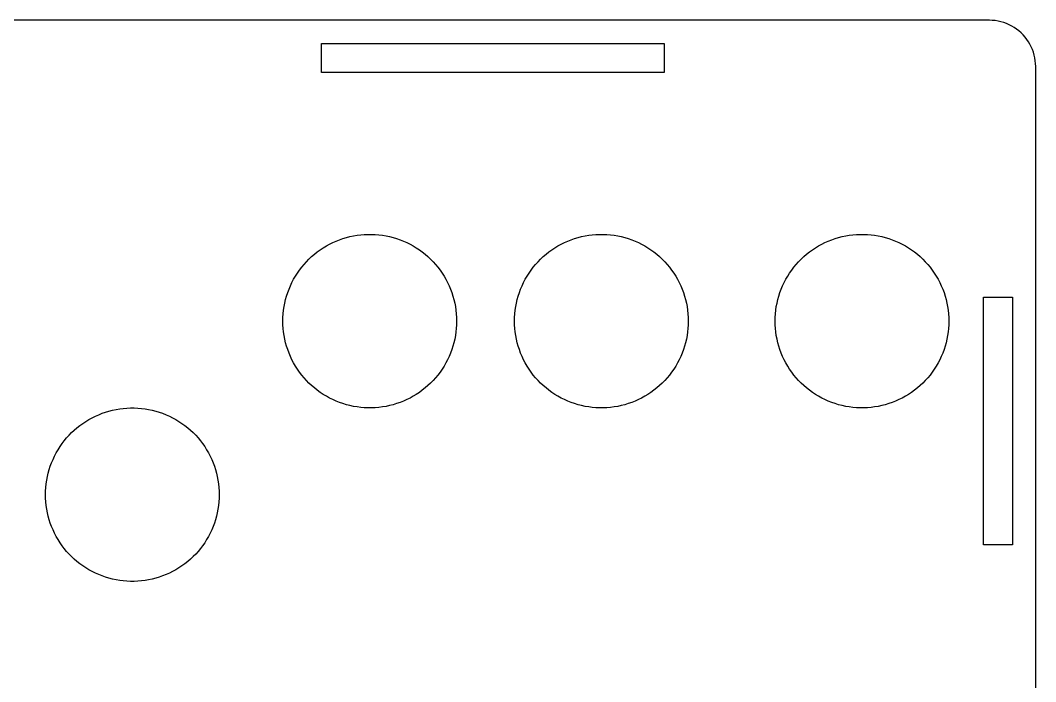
# Model space of a CAD drawing. Header units: metres. Extents: x 0 to 365, y 0 to 267.
# Drawn here: x 189.7 to 365, y 152.7 to 267 of the extents above; entities that cross this region are included whole.
import ezdxf

# ---------------------------------------------------------------- set-up
doc = ezdxf.new("R2010")
doc.units = ezdxf.units.M

msp = doc.modelspace()

# ---------------------------------------------------------------- linework, layer by layer
for p, q in [((357, 267), (8, 267)), ((357.502, 266.984), (357, 267)), ((358.003, 266.937), (357.502, 266.984)), ((358.499, 266.858), (358.003, 266.937)), ((358.99, 266.749), (358.499, 266.858)), ((359.472, 266.608), (358.99, 266.749)), ((359.945, 266.438), (359.472, 266.608)), ((360.406, 266.239), (359.945, 266.438)), ((360.854, 266.01), (360.406, 266.239)), ((361.287, 265.755), (360.854, 266.01)), ((361.702, 265.472), (361.287, 265.755)), ((362.099, 265.164), (361.702, 265.472)), ((362.476, 264.832), (362.099, 265.164)), ((362.832, 264.476), (362.476, 264.832)), ((363.164, 264.099), (362.832, 264.476)), ((363.472, 263.702), (363.164, 264.099)), ((363.755, 263.287), (363.472, 263.702)), ((364.01, 262.854), (363.755, 263.287)), ((241.667, 258), (241.667, 263)), ((241.667, 263), (300.833, 263)), ((300.833, 263), (300.833, 258)), ((364.239, 262.406), (364.01, 262.854)), ((364.438, 261.945), (364.239, 262.406)), ((364.608, 261.472), (364.438, 261.945)), ((364.749, 260.99), (364.608, 261.472)), ((364.858, 260.499), (364.749, 260.99)), ((364.937, 260.003), (364.858, 260.499)), ((364.984, 259.502), (364.937, 260.003)), ((300.833, 258), (241.667, 258)), ((365, 259), (364.984, 259.502)), ((365, 8), (365, 259)), ((246.575, 229.604), (247.189, 229.734)), ((247.189, 229.734), (247.809, 229.839)), ((247.809, 229.839), (248.432, 229.918)), ((248.432, 229.918), (249.058, 229.97)), ((249.058, 229.97), (249.686, 229.997)), ((249.686, 229.997), (250.314, 229.997)), ((250.314, 229.997), (250.942, 229.97)), ((250.942, 229.97), (251.568, 229.918)), ((251.568, 229.918), (252.191, 229.839)), ((252.191, 229.839), (252.811, 229.734)), ((252.811, 229.734), (253.425, 229.604)), ((286.575, 229.604), (287.189, 229.734)), ((287.189, 229.734), (287.809, 229.839)), ((287.809, 229.839), (288.432, 229.918)), ((288.432, 229.918), (289.058, 229.97)), ((289.058, 229.97), (289.686, 229.997)), ((289.686, 229.997), (290.314, 229.997)), ((290.314, 229.997), (290.942, 229.97)), ((290.942, 229.97), (291.568, 229.918)), ((291.568, 229.918), (292.191, 229.839)), ((292.191, 229.839), (292.811, 229.734)), ((292.811, 229.734), (293.425, 229.604)), ((331.575, 229.604), (332.189, 229.734)), ((332.189, 229.734), (332.809, 229.839)), ((332.809, 229.839), (333.432, 229.918)), ((333.432, 229.918), (334.058, 229.97)), ((334.058, 229.97), (334.686, 229.997)), ((334.686, 229.997), (335.314, 229.997)), ((335.314, 229.997), (335.942, 229.97)), ((335.942, 229.97), (336.568, 229.918)), ((336.568, 229.918), (337.191, 229.839)), ((337.191, 229.839), (337.811, 229.734)), ((337.811, 229.734), (338.425, 229.604)), ((241.963, 227.665), (242.5, 227.99)), ((242.5, 227.99), (243.051, 228.293)), ((243.051, 228.293), (243.613, 228.572)), ((243.613, 228.572), (244.187, 228.828)), ((244.187, 228.828), (244.771, 229.059)), ((244.771, 229.059), (245.365, 229.266)), ((245.365, 229.266), (245.966, 229.447)), ((245.966, 229.447), (246.575, 229.604)), ((253.425, 229.604), (254.034, 229.447)), ((254.034, 229.447), (254.635, 229.266)), ((254.635, 229.266), (255.229, 229.059)), ((255.229, 229.059), (255.813, 228.828)), ((255.813, 228.828), (256.387, 228.572)), ((256.387, 228.572), (256.949, 228.293)), ((256.949, 228.293), (257.5, 227.99)), ((257.5, 227.99), (258.037, 227.665)), ((281.963, 227.665), (282.5, 227.99)), ((282.5, 227.99), (283.051, 228.293)), ((283.051, 228.293), (283.613, 228.572)), ((283.613, 228.572), (284.187, 228.828)), ((284.187, 228.828), (284.771, 229.059)), ((284.771, 229.059), (285.365, 229.266)), ((285.365, 229.266), (285.966, 229.447)), ((285.966, 229.447), (286.575, 229.604)), ((293.425, 229.604), (294.034, 229.447)), ((294.034, 229.447), (294.635, 229.266)), ((294.635, 229.266), (295.229, 229.059)), ((295.229, 229.059), (295.813, 228.828)), ((295.813, 228.828), (296.387, 228.572)), ((296.387, 228.572), (296.949, 228.293)), ((296.949, 228.293), (297.5, 227.99)), ((297.5, 227.99), (298.037, 227.665)), ((326.963, 227.665), (327.5, 227.99)), ((327.5, 227.99), (328.051, 228.293)), ((328.051, 228.293), (328.613, 228.572)), ((328.613, 228.572), (329.187, 228.828)), ((329.187, 228.828), (329.771, 229.059)), ((329.771, 229.059), (330.365, 229.266)), ((330.365, 229.266), (330.966, 229.447)), ((330.966, 229.447), (331.575, 229.604)), ((338.425, 229.604), (339.034, 229.447)), ((339.034, 229.447), (339.635, 229.266)), ((339.635, 229.266), (340.229, 229.059)), ((340.229, 229.059), (340.813, 228.828)), ((340.813, 228.828), (341.387, 228.572)), ((341.387, 228.572), (341.949, 228.293)), ((341.949, 228.293), (342.5, 227.99)), ((342.5, 227.99), (343.037, 227.665)), ((239.963, 226.147), (240.439, 226.558)), ((240.439, 226.558), (240.931, 226.948)), ((240.931, 226.948), (241.439, 227.317)), ((241.439, 227.317), (241.963, 227.665)), ((258.037, 227.665), (258.561, 227.317)), ((258.561, 227.317), (259.069, 226.948)), ((259.069, 226.948), (259.561, 226.558)), ((259.561, 226.558), (260.037, 226.147)), ((279.963, 226.147), (280.439, 226.558)), ((280.439, 226.558), (280.931, 226.948)), ((280.931, 226.948), (281.439, 227.317)), ((281.439, 227.317), (281.963, 227.665)), ((298.037, 227.665), (298.561, 227.317)), ((298.561, 227.317), (299.069, 226.948)), ((299.069, 226.948), (299.561, 226.558)), ((299.561, 226.558), (300.037, 226.147)), ((324.963, 226.147), (325.439, 226.558)), ((325.439, 226.558), (325.931, 226.948)), ((325.931, 226.948), (326.439, 227.317)), ((326.439, 227.317), (326.963, 227.665)), ((343.037, 227.665), (343.561, 227.317)), ((343.561, 227.317), (344.069, 226.948)), ((344.069, 226.948), (344.561, 226.558)), ((344.561, 226.558), (345.037, 226.147)), ((238.245, 224.317), (238.645, 224.801)), ((238.645, 224.801), (239.065, 225.268)), ((239.065, 225.268), (239.505, 225.717)), ((239.505, 225.717), (239.963, 226.147)), ((260.037, 226.147), (260.495, 225.717)), ((260.495, 225.717), (260.935, 225.268)), ((260.935, 225.268), (261.355, 224.801)), ((261.355, 224.801), (261.755, 224.317)), ((278.245, 224.317), (278.645, 224.801)), ((278.645, 224.801), (279.065, 225.268)), ((279.065, 225.268), (279.505, 225.717)), ((279.505, 225.717), (279.963, 226.147)), ((300.037, 226.147), (300.495, 225.717)), ((300.495, 225.717), (300.935, 225.268)), ((300.935, 225.268), (301.355, 224.801)), ((301.355, 224.801), (301.755, 224.317)), ((323.245, 224.317), (323.645, 224.801)), ((323.645, 224.801), (324.065, 225.268)), ((324.065, 225.268), (324.505, 225.717)), ((324.505, 225.717), (324.963, 226.147)), ((345.037, 226.147), (345.495, 225.717)), ((345.495, 225.717), (345.935, 225.268)), ((345.935, 225.268), (346.355, 224.801)), ((346.355, 224.801), (346.755, 224.317)), ((236.855, 222.226), (237.17, 222.77)), ((237.17, 222.77), (237.506, 223.301)), ((237.506, 223.301), (237.865, 223.817)), ((237.865, 223.817), (238.245, 224.317)), ((261.755, 224.317), (262.135, 223.817)), ((262.135, 223.817), (262.494, 223.301)), ((262.494, 223.301), (262.83, 222.77)), ((262.83, 222.77), (263.145, 222.226)), ((276.855, 222.226), (277.17, 222.77)), ((277.17, 222.77), (277.506, 223.301)), ((277.506, 223.301), (277.865, 223.817)), ((277.865, 223.817), (278.245, 224.317)), ((301.755, 224.317), (302.135, 223.817)), ((302.135, 223.817), (302.494, 223.301)), ((302.494, 223.301), (302.83, 222.77)), ((302.83, 222.77), (303.145, 222.226)), ((321.855, 222.226), (322.17, 222.77)), ((322.17, 222.77), (322.506, 223.301)), ((322.506, 223.301), (322.865, 223.817)), ((322.865, 223.817), (323.245, 224.317)), ((346.755, 224.317), (347.135, 223.817)), ((347.135, 223.817), (347.494, 223.301)), ((347.494, 223.301), (347.83, 222.77)), ((347.83, 222.77), (348.145, 222.226)), ((236.053, 220.522), (236.297, 221.101)), ((236.297, 221.101), (236.564, 221.67)), ((236.564, 221.67), (236.855, 222.226)), ((263.145, 222.226), (263.436, 221.67)), ((263.436, 221.67), (263.703, 221.101)), ((263.703, 221.101), (263.947, 220.522)), ((276.053, 220.522), (276.297, 221.101)), ((276.297, 221.101), (276.564, 221.67)), ((276.564, 221.67), (276.855, 222.226)), ((303.145, 222.226), (303.436, 221.67)), ((303.436, 221.67), (303.703, 221.101)), ((303.703, 221.101), (303.947, 220.522)), ((321.053, 220.522), (321.297, 221.101)), ((321.297, 221.101), (321.564, 221.67)), ((321.564, 221.67), (321.855, 222.226)), ((348.145, 222.226), (348.436, 221.67)), ((348.436, 221.67), (348.703, 221.101)), ((348.703, 221.101), (348.947, 220.522)), ((235.471, 218.73), (235.64, 219.335)), ((235.64, 219.335), (235.834, 219.933)), ((235.834, 219.933), (236.053, 220.522)), ((263.947, 220.522), (264.166, 219.933)), ((264.166, 219.933), (264.36, 219.335)), ((264.36, 219.335), (264.529, 218.73)), ((275.471, 218.73), (275.64, 219.335)), ((275.64, 219.335), (275.834, 219.933)), ((275.834, 219.933), (276.053, 220.522)), ((303.947, 220.522), (304.166, 219.933)), ((304.166, 219.933), (304.36, 219.335)), ((304.36, 219.335), (304.529, 218.73)), ((320.471, 218.73), (320.64, 219.335)), ((320.64, 219.335), (320.834, 219.933)), ((320.834, 219.933), (321.053, 220.522)), ((348.947, 220.522), (349.166, 219.933)), ((349.166, 219.933), (349.36, 219.335)), ((349.36, 219.335), (349.529, 218.73)), ((235.118, 216.88), (235.21, 217.502)), ((235.21, 217.502), (235.328, 218.119)), ((235.328, 218.119), (235.471, 218.73)), ((264.529, 218.73), (264.672, 218.119)), ((264.672, 218.119), (264.79, 217.502)), ((264.79, 217.502), (264.882, 216.88)), ((275.118, 216.88), (275.21, 217.502)), ((275.21, 217.502), (275.328, 218.119)), ((275.328, 218.119), (275.471, 218.73)), ((304.529, 218.73), (304.672, 218.119)), ((304.672, 218.119), (304.79, 217.502)), ((304.79, 217.502), (304.882, 216.88)), ((320.118, 216.88), (320.21, 217.502)), ((320.21, 217.502), (320.328, 218.119)), ((320.328, 218.119), (320.471, 218.73)), ((349.529, 218.73), (349.672, 218.119)), ((349.672, 218.119), (349.79, 217.502)), ((349.79, 217.502), (349.882, 216.88)), ((356, 176.333), (356, 219.167)), ((356, 219.167), (361, 219.167)), ((361, 219.167), (361, 176.333)), ((235.013, 215.628), (235.053, 216.255)), ((235.053, 216.255), (235.118, 216.88)), ((264.882, 216.88), (264.947, 216.255)), ((264.947, 216.255), (264.987, 215.628)), ((275.013, 215.628), (275.053, 216.255)), ((275.053, 216.255), (275.118, 216.88)), ((304.882, 216.88), (304.947, 216.255)), ((304.947, 216.255), (304.987, 215.628)), ((320.013, 215.628), (320.053, 216.255)), ((320.053, 216.255), (320.118, 216.88)), ((349.882, 216.88), (349.947, 216.255)), ((349.947, 216.255), (349.987, 215.628)), ((235, 215), (235.013, 215.628)), ((235.013, 214.372), (235, 215)), ((235.053, 213.745), (235.013, 214.372)), ((264.987, 214.372), (264.947, 213.745)), ((264.987, 215.628), (265, 215)), ((265, 215), (264.987, 214.372)), ((275, 215), (275.013, 215.628)), ((275.013, 214.372), (275, 215)), ((275.053, 213.745), (275.013, 214.372)), ((304.987, 214.372), (304.947, 213.745)), ((304.987, 215.628), (305, 215)), ((305, 215), (304.987, 214.372)), ((320, 215), (320.013, 215.628)), ((320.013, 214.372), (320, 215)), ((320.053, 213.745), (320.013, 214.372)), ((349.987, 214.372), (349.947, 213.745)), ((349.987, 215.628), (350, 215)), ((350, 215), (349.987, 214.372)), ((235.118, 213.12), (235.053, 213.745)), ((235.21, 212.498), (235.118, 213.12)), ((235.328, 211.881), (235.21, 212.498)), ((264.79, 212.498), (264.672, 211.881)), ((264.882, 213.12), (264.79, 212.498)), ((264.947, 213.745), (264.882, 213.12)), ((275.118, 213.12), (275.053, 213.745)), ((275.21, 212.498), (275.118, 213.12)), ((275.328, 211.881), (275.21, 212.498)), ((304.79, 212.498), (304.672, 211.881)), ((304.882, 213.12), (304.79, 212.498)), ((304.947, 213.745), (304.882, 213.12)), ((320.118, 213.12), (320.053, 213.745)), ((320.21, 212.498), (320.118, 213.12)), ((320.328, 211.881), (320.21, 212.498)), ((349.79, 212.498), (349.672, 211.881)), ((349.882, 213.12), (349.79, 212.498)), ((349.947, 213.745), (349.882, 213.12)), ((235.471, 211.27), (235.328, 211.881)), ((235.64, 210.665), (235.471, 211.27)), ((235.834, 210.067), (235.64, 210.665)), ((264.36, 210.665), (264.166, 210.067)), ((264.529, 211.27), (264.36, 210.665)), ((264.672, 211.881), (264.529, 211.27)), ((275.471, 211.27), (275.328, 211.881)), ((275.64, 210.665), (275.471, 211.27)), ((275.834, 210.067), (275.64, 210.665)), ((304.36, 210.665), (304.166, 210.067)), ((304.529, 211.27), (304.36, 210.665)), ((304.672, 211.881), (304.529, 211.27)), ((320.471, 211.27), (320.328, 211.881)), ((320.64, 210.665), (320.471, 211.27)), ((320.834, 210.067), (320.64, 210.665)), ((349.36, 210.665), (349.166, 210.067)), ((349.529, 211.27), (349.36, 210.665)), ((349.672, 211.881), (349.529, 211.27)), ((236.053, 209.478), (235.834, 210.067)), ((236.297, 208.899), (236.053, 209.478)), ((236.564, 208.33), (236.297, 208.899)), ((263.703, 208.899), (263.436, 208.33)), ((263.947, 209.478), (263.703, 208.899)), ((264.166, 210.067), (263.947, 209.478)), ((276.053, 209.478), (275.834, 210.067)), ((276.297, 208.899), (276.053, 209.478)), ((276.564, 208.33), (276.297, 208.899)), ((303.703, 208.899), (303.436, 208.33)), ((303.947, 209.478), (303.703, 208.899)), ((304.166, 210.067), (303.947, 209.478)), ((321.053, 209.478), (320.834, 210.067)), ((321.297, 208.899), (321.053, 209.478)), ((321.564, 208.33), (321.297, 208.899)), ((348.703, 208.899), (348.436, 208.33)), ((348.947, 209.478), (348.703, 208.899)), ((349.166, 210.067), (348.947, 209.478)), ((236.855, 207.774), (236.564, 208.33)), ((237.17, 207.23), (236.855, 207.774)), ((237.506, 206.699), (237.17, 207.23)), ((262.83, 207.23), (262.494, 206.699)), ((263.145, 207.774), (262.83, 207.23)), ((263.436, 208.33), (263.145, 207.774)), ((276.855, 207.774), (276.564, 208.33)), ((277.17, 207.23), (276.855, 207.774)), ((277.506, 206.699), (277.17, 207.23)), ((302.83, 207.23), (302.494, 206.699)), ((303.145, 207.774), (302.83, 207.23)), ((303.436, 208.33), (303.145, 207.774)), ((321.855, 207.774), (321.564, 208.33)), ((322.17, 207.23), (321.855, 207.774)), ((322.506, 206.699), (322.17, 207.23)), ((347.83, 207.23), (347.494, 206.699)), ((348.145, 207.774), (347.83, 207.23)), ((348.436, 208.33), (348.145, 207.774)), ((237.865, 206.183), (237.506, 206.699)), ((238.245, 205.683), (237.865, 206.183)), ((238.645, 205.199), (238.245, 205.683)), ((239.065, 204.732), (238.645, 205.199)), ((261.355, 205.199), (260.935, 204.732)), ((261.755, 205.683), (261.355, 205.199)), ((262.135, 206.183), (261.755, 205.683)), ((262.494, 206.699), (262.135, 206.183)), ((277.865, 206.183), (277.506, 206.699)), ((278.245, 205.683), (277.865, 206.183)), ((278.645, 205.199), (278.245, 205.683)), ((279.065, 204.732), (278.645, 205.199)), ((301.355, 205.199), (300.935, 204.732)), ((301.755, 205.683), (301.355, 205.199)), ((302.135, 206.183), (301.755, 205.683)), ((302.494, 206.699), (302.135, 206.183)), ((322.865, 206.183), (322.506, 206.699)), ((323.245, 205.683), (322.865, 206.183)), ((323.645, 205.199), (323.245, 205.683)), ((324.065, 204.732), (323.645, 205.199)), ((346.355, 205.199), (345.935, 204.732)), ((346.755, 205.683), (346.355, 205.199)), ((347.135, 206.183), (346.755, 205.683)), ((347.494, 206.699), (347.135, 206.183)), ((239.505, 204.283), (239.065, 204.732)), ((239.963, 203.853), (239.505, 204.283)), ((240.439, 203.442), (239.963, 203.853)), ((240.931, 203.052), (240.439, 203.442)), ((259.561, 203.442), (259.069, 203.052)), ((260.037, 203.853), (259.561, 203.442)), ((260.495, 204.283), (260.037, 203.853)), ((260.935, 204.732), (260.495, 204.283)), ((279.505, 204.283), (279.065, 204.732)), ((279.963, 203.853), (279.505, 204.283)), ((280.439, 203.442), (279.963, 203.853)), ((280.931, 203.052), (280.439, 203.442)), ((299.561, 203.442), (299.069, 203.052)), ((300.037, 203.853), (299.561, 203.442)), ((300.495, 204.283), (300.037, 203.853)), ((300.935, 204.732), (300.495, 204.283)), ((324.505, 204.283), (324.065, 204.732)), ((324.963, 203.853), (324.505, 204.283)), ((325.439, 203.442), (324.963, 203.853)), ((325.931, 203.052), (325.439, 203.442)), ((344.561, 203.442), (344.069, 203.052)), ((345.037, 203.853), (344.561, 203.442)), ((345.495, 204.283), (345.037, 203.853)), ((345.935, 204.732), (345.495, 204.283)), ((241.439, 202.683), (240.931, 203.052)), ((241.963, 202.335), (241.439, 202.683)), ((242.5, 202.01), (241.963, 202.335)), ((243.051, 201.707), (242.5, 202.01)), ((243.613, 201.428), (243.051, 201.707)), ((256.949, 201.707), (256.387, 201.428)), ((257.5, 202.01), (256.949, 201.707)), ((258.037, 202.335), (257.5, 202.01)), ((258.561, 202.683), (258.037, 202.335)), ((259.069, 203.052), (258.561, 202.683)), ((281.439, 202.683), (280.931, 203.052)), ((281.963, 202.335), (281.439, 202.683)), ((282.5, 202.01), (281.963, 202.335)), ((283.051, 201.707), (282.5, 202.01)), ((283.613, 201.428), (283.051, 201.707)), ((296.949, 201.707), (296.387, 201.428)), ((297.5, 202.01), (296.949, 201.707)), ((298.037, 202.335), (297.5, 202.01)), ((298.561, 202.683), (298.037, 202.335)), ((299.069, 203.052), (298.561, 202.683)), ((326.439, 202.683), (325.931, 203.052)), ((326.963, 202.335), (326.439, 202.683)), ((327.5, 202.01), (326.963, 202.335)), ((328.051, 201.707), (327.5, 202.01)), ((328.613, 201.428), (328.051, 201.707)), ((341.949, 201.707), (341.387, 201.428)), ((342.5, 202.01), (341.949, 201.707)), ((343.037, 202.335), (342.5, 202.01)), ((343.561, 202.683), (343.037, 202.335)), ((344.069, 203.052), (343.561, 202.683)), ((206.809, 199.839), (207.432, 199.918)), ((207.432, 199.918), (208.058, 199.97)), ((208.058, 199.97), (208.686, 199.997)), ((208.686, 199.997), (209.314, 199.997)), ((209.314, 199.997), (209.942, 199.97)), ((209.942, 199.97), (210.568, 199.918)), ((210.568, 199.918), (211.191, 199.839)), ((244.187, 201.172), (243.613, 201.428)), ((244.771, 200.941), (244.187, 201.172)), ((245.365, 200.734), (244.771, 200.941)), ((245.966, 200.553), (245.365, 200.734)), ((246.575, 200.396), (245.966, 200.553)), ((247.189, 200.266), (246.575, 200.396)), ((247.809, 200.161), (247.189, 200.266)), ((248.432, 200.082), (247.809, 200.161)), ((249.058, 200.03), (248.432, 200.082)), ((249.686, 200.003), (249.058, 200.03)), ((250.314, 200.003), (249.686, 200.003)), ((250.942, 200.03), (250.314, 200.003)), ((251.568, 200.082), (250.942, 200.03)), ((252.191, 200.161), (251.568, 200.082)), ((252.811, 200.266), (252.191, 200.161)), ((253.425, 200.396), (252.811, 200.266)), ((254.034, 200.553), (253.425, 200.396)), ((254.635, 200.734), (254.034, 200.553)), ((255.229, 200.941), (254.635, 200.734)), ((255.813, 201.172), (255.229, 200.941)), ((256.387, 201.428), (255.813, 201.172)), ((284.187, 201.172), (283.613, 201.428)), ((284.771, 200.941), (284.187, 201.172)), ((285.365, 200.734), (284.771, 200.941)), ((285.966, 200.553), (285.365, 200.734)), ((286.575, 200.396), (285.966, 200.553)), ((287.189, 200.266), (286.575, 200.396)), ((287.809, 200.161), (287.189, 200.266)), ((288.432, 200.082), (287.809, 200.161)), ((289.058, 200.03), (288.432, 200.082)), ((289.686, 200.003), (289.058, 200.03)), ((290.314, 200.003), (289.686, 200.003)), ((290.942, 200.03), (290.314, 200.003)), ((291.568, 200.082), (290.942, 200.03)), ((292.191, 200.161), (291.568, 200.082)), ((292.811, 200.266), (292.191, 200.161)), ((293.425, 200.396), (292.811, 200.266)), ((294.034, 200.553), (293.425, 200.396)), ((294.635, 200.734), (294.034, 200.553)), ((295.229, 200.941), (294.635, 200.734)), ((295.813, 201.172), (295.229, 200.941)), ((296.387, 201.428), (295.813, 201.172)), ((329.187, 201.172), (328.613, 201.428)), ((329.771, 200.941), (329.187, 201.172)), ((330.365, 200.734), (329.771, 200.941)), ((330.966, 200.553), (330.365, 200.734)), ((331.575, 200.396), (330.966, 200.553)), ((332.189, 200.266), (331.575, 200.396)), ((332.809, 200.161), (332.189, 200.266)), ((333.432, 200.082), (332.809, 200.161)), ((334.058, 200.03), (333.432, 200.082)), ((334.686, 200.003), (334.058, 200.03)), ((335.314, 200.003), (334.686, 200.003)), ((335.942, 200.03), (335.314, 200.003)), ((336.568, 200.082), (335.942, 200.03)), ((337.191, 200.161), (336.568, 200.082)), ((337.811, 200.266), (337.191, 200.161)), ((338.425, 200.396), (337.811, 200.266)), ((339.034, 200.553), (338.425, 200.396)), ((339.635, 200.734), (339.034, 200.553)), ((340.229, 200.941), (339.635, 200.734)), ((340.813, 201.172), (340.229, 200.941)), ((341.387, 201.428), (340.813, 201.172)), ((201.5, 197.99), (202.051, 198.293)), ((202.051, 198.293), (202.613, 198.572)), ((202.613, 198.572), (203.187, 198.828)), ((203.187, 198.828), (203.771, 199.059)), ((203.771, 199.059), (204.365, 199.266)), ((204.365, 199.266), (204.966, 199.447)), ((204.966, 199.447), (205.575, 199.604)), ((205.575, 199.604), (206.189, 199.734)), ((206.189, 199.734), (206.809, 199.839)), ((211.191, 199.839), (211.811, 199.734)), ((211.811, 199.734), (212.425, 199.604)), ((212.425, 199.604), (213.034, 199.447)), ((213.034, 199.447), (213.635, 199.266)), ((213.635, 199.266), (214.229, 199.059)), ((214.229, 199.059), (214.813, 198.828)), ((214.813, 198.828), (215.387, 198.572)), ((215.387, 198.572), (215.949, 198.293)), ((215.949, 198.293), (216.5, 197.99)), ((198.963, 196.147), (199.439, 196.558)), ((199.439, 196.558), (199.931, 196.948)), ((199.931, 196.948), (200.439, 197.317)), ((200.439, 197.317), (200.963, 197.665)), ((200.963, 197.665), (201.5, 197.99)), ((216.5, 197.99), (217.037, 197.665)), ((217.037, 197.665), (217.561, 197.317)), ((217.561, 197.317), (218.069, 196.948)), ((218.069, 196.948), (218.561, 196.558)), ((218.561, 196.558), (219.037, 196.147)), ((197.245, 194.317), (197.645, 194.801)), ((197.645, 194.801), (198.065, 195.268)), ((198.065, 195.268), (198.505, 195.717)), ((198.505, 195.717), (198.963, 196.147)), ((219.037, 196.147), (219.495, 195.717)), ((219.495, 195.717), (219.935, 195.268)), ((219.935, 195.268), (220.355, 194.801)), ((220.355, 194.801), (220.755, 194.317)), ((196.17, 192.77), (196.506, 193.301)), ((196.506, 193.301), (196.865, 193.817)), ((196.865, 193.817), (197.245, 194.317)), ((220.755, 194.317), (221.135, 193.817)), ((221.135, 193.817), (221.494, 193.301)), ((221.494, 193.301), (221.83, 192.77)), ((195.297, 191.101), (195.564, 191.67)), ((195.564, 191.67), (195.855, 192.226)), ((195.855, 192.226), (196.17, 192.77)), ((221.83, 192.77), (222.145, 192.226)), ((222.145, 192.226), (222.436, 191.67)), ((222.436, 191.67), (222.703, 191.101)), ((194.64, 189.335), (194.834, 189.933)), ((194.834, 189.933), (195.053, 190.522)), ((195.053, 190.522), (195.297, 191.101)), ((222.703, 191.101), (222.947, 190.522)), ((222.947, 190.522), (223.166, 189.933)), ((223.166, 189.933), (223.36, 189.335)), ((194.21, 187.502), (194.328, 188.119)), ((194.328, 188.119), (194.471, 188.73)), ((194.471, 188.73), (194.64, 189.335)), ((223.36, 189.335), (223.529, 188.73)), ((223.529, 188.73), (223.672, 188.119)), ((223.672, 188.119), (223.79, 187.502)), ((194.013, 185.628), (194.053, 186.255)), ((194.053, 186.255), (194.118, 186.88)), ((194.118, 186.88), (194.21, 187.502)), ((223.79, 187.502), (223.882, 186.88)), ((223.882, 186.88), (223.947, 186.255)), ((223.947, 186.255), (223.987, 185.628)), ((194, 185), (194.013, 185.628)), ((194.013, 184.372), (194, 185)), ((194.053, 183.745), (194.013, 184.372)), ((223.987, 184.372), (223.947, 183.745)), ((223.987, 185.628), (224, 185)), ((224, 185), (223.987, 184.372)), ((194.118, 183.12), (194.053, 183.745)), ((194.21, 182.498), (194.118, 183.12)), ((194.328, 181.881), (194.21, 182.498)), ((223.79, 182.498), (223.672, 181.881)), ((223.882, 183.12), (223.79, 182.498)), ((223.947, 183.745), (223.882, 183.12)), ((194.471, 181.27), (194.328, 181.881)), ((194.64, 180.665), (194.471, 181.27)), ((194.834, 180.067), (194.64, 180.665)), ((223.36, 180.665), (223.166, 180.067)), ((223.529, 181.27), (223.36, 180.665)), ((223.672, 181.881), (223.529, 181.27)), ((195.053, 179.478), (194.834, 180.067)), ((195.297, 178.899), (195.053, 179.478)), ((195.564, 178.33), (195.297, 178.899)), ((222.703, 178.899), (222.436, 178.33)), ((222.947, 179.478), (222.703, 178.899)), ((223.166, 180.067), (222.947, 179.478)), ((195.855, 177.774), (195.564, 178.33)), ((196.17, 177.23), (195.855, 177.774)), ((196.506, 176.699), (196.17, 177.23)), ((221.83, 177.23), (221.494, 176.699)), ((222.145, 177.774), (221.83, 177.23)), ((222.436, 178.33), (222.145, 177.774)), ((196.865, 176.183), (196.506, 176.699)), ((197.245, 175.683), (196.865, 176.183)), ((197.645, 175.199), (197.245, 175.683)), ((220.755, 175.683), (220.355, 175.199)), ((221.135, 176.183), (220.755, 175.683)), ((221.494, 176.699), (221.135, 176.183)), ((361, 176.333), (356, 176.333)), ((198.065, 174.732), (197.645, 175.199)), ((198.505, 174.283), (198.065, 174.732)), ((198.963, 173.853), (198.505, 174.283)), ((199.439, 173.442), (198.963, 173.853)), ((219.037, 173.853), (218.561, 173.442)), ((219.495, 174.283), (219.037, 173.853)), ((219.935, 174.732), (219.495, 174.283)), ((220.355, 175.199), (219.935, 174.732)), ((199.931, 173.052), (199.439, 173.442)), ((200.439, 172.683), (199.931, 173.052)), ((200.963, 172.335), (200.439, 172.683)), ((201.5, 172.01), (200.963, 172.335)), ((202.051, 171.707), (201.5, 172.01)), ((216.5, 172.01), (215.949, 171.707)), ((217.037, 172.335), (216.5, 172.01)), ((217.561, 172.683), (217.037, 172.335)), ((218.069, 173.052), (217.561, 172.683)), ((218.561, 173.442), (218.069, 173.052)), ((202.613, 171.428), (202.051, 171.707)), ((203.187, 171.172), (202.613, 171.428)), ((203.771, 170.941), (203.187, 171.172)), ((204.365, 170.734), (203.771, 170.941)), ((204.966, 170.553), (204.365, 170.734)), ((205.575, 170.396), (204.966, 170.553)), ((206.189, 170.266), (205.575, 170.396)), ((206.809, 170.161), (206.189, 170.266)), ((207.432, 170.082), (206.809, 170.161)), ((211.191, 170.161), (210.568, 170.082)), ((211.811, 170.266), (211.191, 170.161)), ((212.425, 170.396), (211.811, 170.266)), ((213.034, 170.553), (212.425, 170.396)), ((213.635, 170.734), (213.034, 170.553)), ((214.229, 170.941), (213.635, 170.734)), ((214.813, 171.172), (214.229, 170.941)), ((215.387, 171.428), (214.813, 171.172)), ((215.949, 171.707), (215.387, 171.428)), ((208.058, 170.03), (207.432, 170.082)), ((208.686, 170.003), (208.058, 170.03)), ((209.314, 170.003), (208.686, 170.003)), ((209.942, 170.03), (209.314, 170.003)), ((210.568, 170.082), (209.942, 170.03))]:
    msp.add_line(p, q)

doc.saveas('drawing.dxf')
